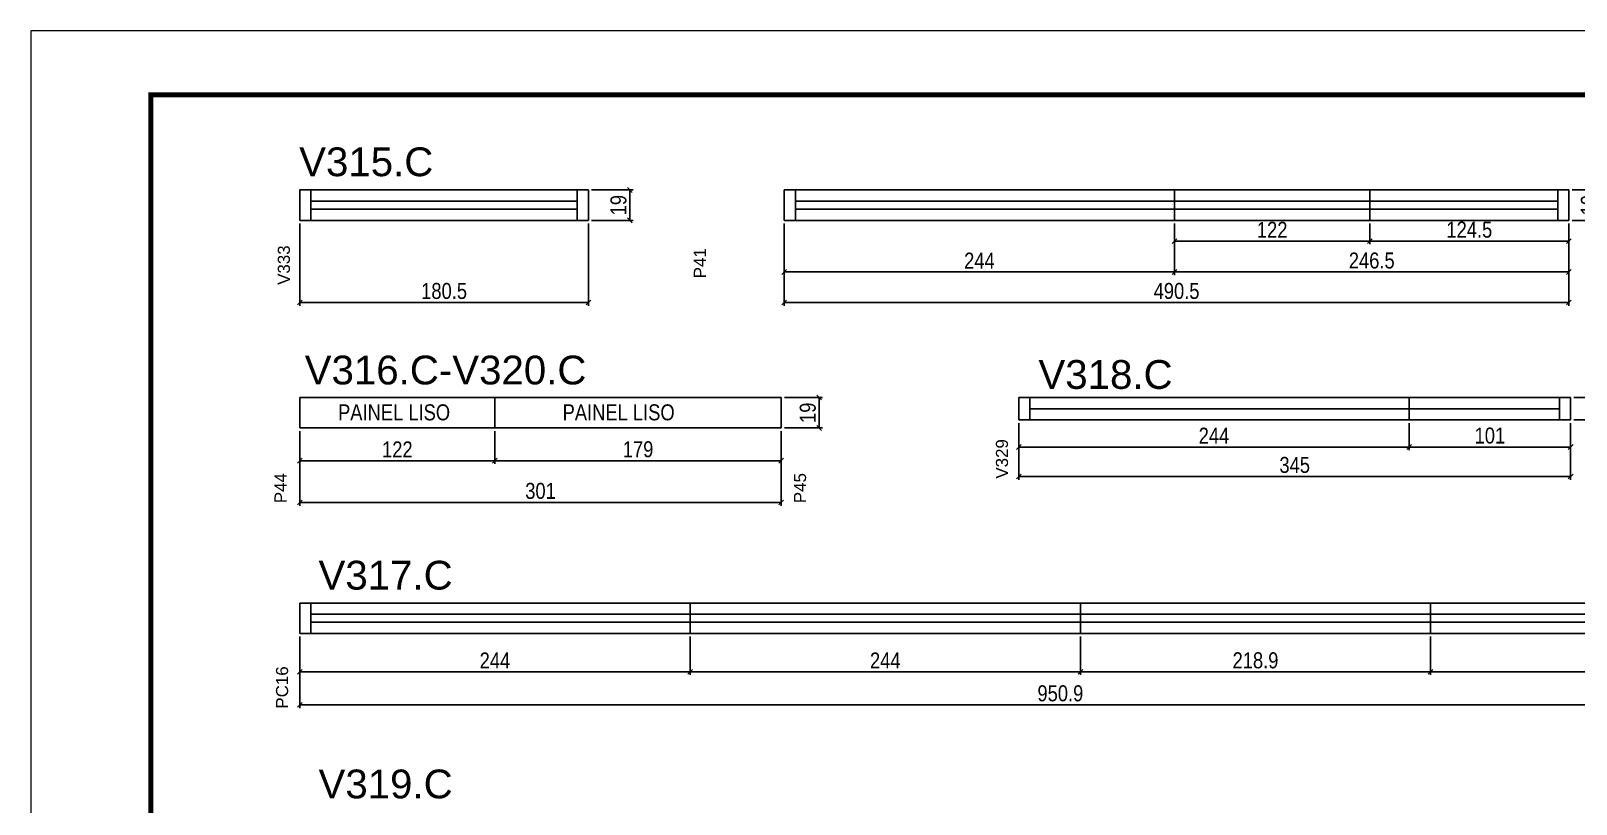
# Model space of a CAD drawing. Extents: x -3394 to 16474, y 3662 to 14397.
# Drawn here: x 5857 to 6823, y 11616 to 12099 of the extents above; entities that cross this region are included whole.
import ezdxf

# ---------------------------------------------------------------- set-up
doc = ezdxf.new("R2010")
doc.units = 0
doc.linetypes.add('DASHED', pattern=[0.75, 0.5, -0.25])
doc.layers.get('0').update_dxf_attribs({"linetype": 'CONTINUOUS'})
doc.layers.get('Defpoints').update_dxf_attribs({"linetype": 'CONTINUOUS'})
for name, color, linetype in [('COTA', 241, 'CONTINUOUS'), ('NOMENCLATURA', 7, 'CONTINUOUS'), ('Painéis', 200, 'CONTINUOUS'), ('SARR_2.2x7', 40, 'CONTINUOUS'), ('SARR_EDITAR', 141, 'CONTINUOUS')]:
    doc.layers.add(name, color=color, linetype=linetype)
doc.layers.add('Folhas', color=255, linetype='CONTINUOUS', lineweight=9)
doc.layers.add('SARRAFO DE PRESSAO', color=251, linetype='DASHED', lineweight=9)
doc.styles.add('ARIAL', font='arial.ttf')
doc.styles.add('COTA TECNICA', font='techl___.ttf', dxfattribs={"height": 10})
doc.dimstyles.new('PAINEL', dxfattribs={"dimtxt": 10, "dimasz": 3, "dimexe": 3, "dimexo": 3, "dimgap": 3, "dimtad": 1, "dimdec": 1, "dimzin": 12, "dimdsep": 46, "dimtxsty": 'COTA TECNICA', "dimblk1": 'OBLIQUE', "dimblk2": 'OBLIQUE', "dimsah": 1, "dimcen": 0.9, "dimclrd": 4, "dimclre": 4, "dimclrt": 240, "dimadec": 1, "dimazin": 3, "dimtfac": 1, "dimtdec": 1, "dimtmove": 0, "dimatfit": 3, "dimfxl": 1, "dimtolj": 1, "dimtzin": 12, "dimarcsym": 0})

# ---------------------------------------------------------------- blocks, each defined once
blk = doc.blocks.new('9999999999')
at = {"layer": 'Folhas'}
blk.add_lwpolyline([(98138.98, 34190.21), (99623.98, 34190.21), (99623.98, 35240.21), (98138.98, 35240.21)], close=True, dxfattribs=at)
at = {"layer": 'Folhas', "color": 30, "const_width": 3}
blk.add_lwpolyline([(98213.98, 34230.21), (99583.98, 34230.21), (99583.98, 35200.21), (98213.98, 35200.21)], close=True, dxfattribs=at)
blk = doc.blocks.new('_Oblique')
at = {"color": 0, "linetype": 'ByBlock', "lineweight": -2}
blk.add_line((-0.5, -0.5), (0.5, 0.5), dxfattribs=at)
blk = doc.blocks.new('*D162')
at = {"layer": 'COTA', "color": 4, "linetype": 'Continuous', "lineweight": -2, "transparency": 16777216}
for p, q in [((6207.75, 11999.98), (6233.61, 11999.98)), ((6231.61, 11999.98), (6231.61, 11980.98)), ((6207.75, 11980.98), (6233.61, 11980.98))]:
    blk.add_line(p, q, dxfattribs=at)
at = {"layer": 'Defpoints', "color": 0, "linetype": 'Continuous', "transparency": 16777216}
for p in [(6205.75, 11999.98), (6205.75, 11980.98), (6231.61, 11980.98)]:
    blk.add_point(p, dxfattribs=at)
at = {"layer": 'COTA', "color": 4, "linetype": 'Continuous', "lineweight": -2, "transparency": 16777216, "xscale": 3, "yscale": 3, "zscale": 3}
for p, rotation in [((6231.61, 11999.98), 90), ((6231.61, 11980.98), 270)]:
    blk.add_blockref('_Oblique', p, dxfattribs=dict(at, rotation=rotation))
at = {"layer": 'COTA', "color": 240, "linetype": 'Continuous', "transparency": 16777216, "insert": (6224.53, 11990.48), "char_height": 10, "attachment_point": 5, "rotation": 90, "style": 'COTA TECNICA'}
blk.add_mtext('\\A1;19', dxfattribs=at)
blk = doc.blocks.new('*D163')
at = {"layer": 'COTA', "color": 4, "linetype": 'Continuous', "lineweight": -2, "transparency": 16777216}
for p, q in [((6025.28, 11978.98), (6025.28, 11927.64)), ((6205.75, 11978.98), (6205.75, 11927.64)), ((6205.75, 11929.64), (6025.28, 11929.64))]:
    blk.add_line(p, q, dxfattribs=at)
at = {"layer": 'Defpoints', "color": 0, "linetype": 'Continuous', "transparency": 16777216}
for p in [(6025.28, 11980.98), (6205.75, 11980.98), (6025.28, 11929.64)]:
    blk.add_point(p, dxfattribs=at)
at = {"layer": 'COTA', "color": 4, "linetype": 'Continuous', "lineweight": -2, "transparency": 16777216, "xscale": 3, "yscale": 3, "zscale": 3, "rotation": 180}
blk.add_blockref('_Oblique', (6025.28, 11929.64), dxfattribs=at)
at = {"layer": 'COTA', "color": 4, "linetype": 'Continuous', "lineweight": -2, "transparency": 16777216, "xscale": 3, "yscale": 3, "zscale": 3}
blk.add_blockref('_Oblique', (6205.75, 11929.64), dxfattribs=at)
at = {"layer": 'COTA', "color": 240, "linetype": 'Continuous', "transparency": 16777216, "insert": (6115.51, 11936.77), "char_height": 10, "attachment_point": 5, "style": 'COTA TECNICA'}
blk.add_mtext('\\A1;180.5', dxfattribs=at)
blk = doc.blocks.new('*D164')
at = {"layer": 'COTA', "color": 4, "linetype": 'Continuous', "lineweight": -2, "transparency": 16777216}
for p, q in [((6328.15, 11978.98), (6328.15, 11946.7)), ((6572.15, 11978.98), (6572.15, 11946.7)), ((6328.15, 11948.7), (6572.15, 11948.7))]:
    blk.add_line(p, q, dxfattribs=at)
at = {"layer": 'Defpoints', "color": 0, "linetype": 'Continuous', "transparency": 16777216}
for p in [(6328.15, 11980.98), (6572.15, 11980.98), (6572.15, 11948.7)]:
    blk.add_point(p, dxfattribs=at)
at = {"layer": 'COTA', "color": 4, "linetype": 'Continuous', "lineweight": -2, "transparency": 16777216, "xscale": 3, "yscale": 3, "zscale": 3, "rotation": 180}
blk.add_blockref('_Oblique', (6328.15, 11948.7), dxfattribs=at)
at = {"layer": 'COTA', "color": 4, "linetype": 'Continuous', "lineweight": -2, "transparency": 16777216, "xscale": 3, "yscale": 3, "zscale": 3}
blk.add_blockref('_Oblique', (6572.15, 11948.7), dxfattribs=at)
at = {"layer": 'COTA', "color": 240, "linetype": 'Continuous', "transparency": 16777216, "insert": (6450.15, 11955.78), "char_height": 10, "attachment_point": 5, "style": 'COTA TECNICA'}
blk.add_mtext('\\A1;244', dxfattribs=at)
blk = doc.blocks.new('*D165')
at = {"layer": 'COTA', "color": 4, "linetype": 'Continuous', "lineweight": -2, "transparency": 16777216}
for p, q in [((6572.15, 11978.98), (6572.15, 11946.7)), ((6818.65, 11978.98), (6818.65, 11946.7)), ((6572.15, 11948.7), (6818.65, 11948.7))]:
    blk.add_line(p, q, dxfattribs=at)
at = {"layer": 'Defpoints', "color": 0, "linetype": 'Continuous', "transparency": 16777216}
for p in [(6572.15, 11980.98), (6818.65, 11980.98), (6818.65, 11948.7)]:
    blk.add_point(p, dxfattribs=at)
at = {"layer": 'COTA', "color": 4, "linetype": 'Continuous', "lineweight": -2, "transparency": 16777216, "xscale": 3, "yscale": 3, "zscale": 3, "rotation": 180}
blk.add_blockref('_Oblique', (6572.15, 11948.7), dxfattribs=at)
at = {"layer": 'COTA', "color": 4, "linetype": 'Continuous', "lineweight": -2, "transparency": 16777216, "xscale": 3, "yscale": 3, "zscale": 3}
blk.add_blockref('_Oblique', (6818.65, 11948.7), dxfattribs=at)
at = {"layer": 'COTA', "color": 240, "linetype": 'Continuous', "transparency": 16777216, "insert": (6695.4, 11955.81), "char_height": 10, "attachment_point": 5, "style": 'COTA TECNICA'}
blk.add_mtext('\\A1;246.5', dxfattribs=at)
blk = doc.blocks.new('*D166')
at = {"layer": 'COTA', "color": 4, "linetype": 'Continuous', "lineweight": -2, "transparency": 16777216}
for p, q in [((6328.15, 11978.98), (6328.15, 11927.64)), ((6818.65, 11978.98), (6818.65, 11927.64)), ((6328.15, 11929.64), (6818.65, 11929.64))]:
    blk.add_line(p, q, dxfattribs=at)
at = {"layer": 'Defpoints', "color": 0, "linetype": 'Continuous', "transparency": 16777216}
for p in [(6328.15, 11980.98), (6818.65, 11980.98), (6818.65, 11929.64)]:
    blk.add_point(p, dxfattribs=at)
at = {"layer": 'COTA', "color": 4, "linetype": 'Continuous', "lineweight": -2, "transparency": 16777216, "xscale": 3, "yscale": 3, "zscale": 3, "rotation": 180}
blk.add_blockref('_Oblique', (6328.15, 11929.64), dxfattribs=at)
at = {"layer": 'COTA', "color": 4, "linetype": 'Continuous', "lineweight": -2, "transparency": 16777216, "xscale": 3, "yscale": 3, "zscale": 3}
blk.add_blockref('_Oblique', (6818.65, 11929.64), dxfattribs=at)
at = {"layer": 'COTA', "color": 240, "linetype": 'Continuous', "transparency": 16777216, "insert": (6573.4, 11936.78), "char_height": 10, "attachment_point": 5, "style": 'COTA TECNICA'}
blk.add_mtext('\\A1;490.5', dxfattribs=at)
blk = doc.blocks.new('*D167')
at = {"layer": 'COTA', "color": 4, "linetype": 'Continuous', "lineweight": -2, "transparency": 16777216}
for p, q in [((6820.65, 11999.98), (6840.26, 11999.98)), ((6838.26, 11999.98), (6838.26, 11980.98)), ((6820.65, 11980.98), (6840.26, 11980.98))]:
    blk.add_line(p, q, dxfattribs=at)
at = {"layer": 'Defpoints', "color": 0, "linetype": 'Continuous', "transparency": 16777216}
for p in [(6818.65, 11999.98), (6818.65, 11980.98), (6838.26, 11980.98)]:
    blk.add_point(p, dxfattribs=at)
at = {"layer": 'COTA', "color": 4, "linetype": 'Continuous', "lineweight": -2, "transparency": 16777216, "xscale": 3, "yscale": 3, "zscale": 3}
for p, rotation in [((6838.26, 11999.98), 90), ((6838.26, 11980.98), 270)]:
    blk.add_blockref('_Oblique', p, dxfattribs=dict(at, rotation=rotation))
at = {"layer": 'COTA', "color": 240, "linetype": 'Continuous', "transparency": 16777216, "insert": (6831.18, 11990.48), "char_height": 10, "attachment_point": 5, "rotation": 90, "style": 'COTA TECNICA'}
blk.add_mtext('\\A1;19', dxfattribs=at)
blk = doc.blocks.new('*D168')
at = {"layer": 'COTA', "color": 4, "linetype": 'Continuous', "lineweight": -2, "transparency": 16777216}
for p, q in [((6572.15, 11978.98), (6572.15, 11965.99)), ((6694.15, 11978.98), (6694.15, 11965.99)), ((6572.15, 11967.99), (6694.15, 11967.99))]:
    blk.add_line(p, q, dxfattribs=at)
at = {"layer": 'Defpoints', "color": 0, "linetype": 'Continuous', "transparency": 16777216}
for p in [(6572.15, 11980.98), (6694.15, 11980.98), (6694.15, 11967.99)]:
    blk.add_point(p, dxfattribs=at)
at = {"layer": 'COTA', "color": 4, "linetype": 'Continuous', "lineweight": -2, "transparency": 16777216, "xscale": 3, "yscale": 3, "zscale": 3, "rotation": 180}
blk.add_blockref('_Oblique', (6572.15, 11967.99), dxfattribs=at)
at = {"layer": 'COTA', "color": 4, "linetype": 'Continuous', "lineweight": -2, "transparency": 16777216, "xscale": 3, "yscale": 3, "zscale": 3}
blk.add_blockref('_Oblique', (6694.15, 11967.99), dxfattribs=at)
at = {"layer": 'COTA', "color": 240, "linetype": 'Continuous', "transparency": 16777216, "insert": (6633.15, 11975.05), "char_height": 10, "attachment_point": 5, "style": 'COTA TECNICA'}
blk.add_mtext('\\A1;122', dxfattribs=at)
blk = doc.blocks.new('*D169')
at = {"layer": 'COTA', "color": 4, "linetype": 'Continuous', "lineweight": -2, "transparency": 16777216}
for p, q in [((6694.15, 11978.98), (6694.15, 11965.99)), ((6818.65, 11978.98), (6818.65, 11965.99)), ((6694.15, 11967.99), (6818.65, 11967.99))]:
    blk.add_line(p, q, dxfattribs=at)
at = {"layer": 'Defpoints', "color": 0, "linetype": 'Continuous', "transparency": 16777216}
for p in [(6694.15, 11980.98), (6818.65, 11980.98), (6818.65, 11967.99)]:
    blk.add_point(p, dxfattribs=at)
at = {"layer": 'COTA', "color": 4, "linetype": 'Continuous', "lineweight": -2, "transparency": 16777216, "xscale": 3, "yscale": 3, "zscale": 3, "rotation": 180}
blk.add_blockref('_Oblique', (6694.15, 11967.99), dxfattribs=at)
at = {"layer": 'COTA', "color": 4, "linetype": 'Continuous', "lineweight": -2, "transparency": 16777216, "xscale": 3, "yscale": 3, "zscale": 3}
blk.add_blockref('_Oblique', (6818.65, 11967.99), dxfattribs=at)
at = {"layer": 'COTA', "color": 240, "linetype": 'Continuous', "transparency": 16777216, "insert": (6756.4, 11975.1), "char_height": 10, "attachment_point": 5, "style": 'COTA TECNICA'}
blk.add_mtext('\\A1;124.5', dxfattribs=at)
blk = doc.blocks.new('*D172')
at = {"layer": 'COTA', "color": 4, "linetype": 'Continuous', "lineweight": -2, "transparency": 16777216}
for p, q in [((6025.28, 11849.19), (6025.28, 11828.72)), ((6147.28, 11849.19), (6147.28, 11828.72)), ((6025.28, 11830.72), (6147.28, 11830.72))]:
    blk.add_line(p, q, dxfattribs=at)
at = {"layer": 'Defpoints', "color": 0, "linetype": 'Continuous', "transparency": 16777216}
for p in [(6025.28, 11851.19), (6147.28, 11851.19), (6147.28, 11830.72)]:
    blk.add_point(p, dxfattribs=at)
at = {"layer": 'COTA', "color": 4, "linetype": 'Continuous', "lineweight": -2, "transparency": 16777216, "xscale": 3, "yscale": 3, "zscale": 3, "rotation": 180}
blk.add_blockref('_Oblique', (6025.28, 11830.72), dxfattribs=at)
at = {"layer": 'COTA', "color": 4, "linetype": 'Continuous', "lineweight": -2, "transparency": 16777216, "xscale": 3, "yscale": 3, "zscale": 3}
blk.add_blockref('_Oblique', (6147.28, 11830.72), dxfattribs=at)
at = {"layer": 'COTA', "color": 240, "linetype": 'Continuous', "transparency": 16777216, "insert": (6086.28, 11837.78), "char_height": 10, "attachment_point": 5, "style": 'COTA TECNICA'}
blk.add_mtext('\\A1;122', dxfattribs=at)
blk = doc.blocks.new('*D173')
at = {"layer": 'COTA', "color": 4, "linetype": 'Continuous', "lineweight": -2, "transparency": 16777216}
for p, q in [((6147.28, 11849.19), (6147.28, 11828.72)), ((6326.28, 11849.19), (6326.28, 11828.72)), ((6147.28, 11830.72), (6326.28, 11830.72))]:
    blk.add_line(p, q, dxfattribs=at)
at = {"layer": 'Defpoints', "color": 0, "linetype": 'Continuous', "transparency": 16777216}
for p in [(6147.28, 11851.19), (6326.28, 11851.19), (6326.28, 11830.72)]:
    blk.add_point(p, dxfattribs=at)
at = {"layer": 'COTA', "color": 4, "linetype": 'Continuous', "lineweight": -2, "transparency": 16777216, "xscale": 3, "yscale": 3, "zscale": 3, "rotation": 180}
blk.add_blockref('_Oblique', (6147.28, 11830.72), dxfattribs=at)
at = {"layer": 'COTA', "color": 4, "linetype": 'Continuous', "lineweight": -2, "transparency": 16777216, "xscale": 3, "yscale": 3, "zscale": 3}
blk.add_blockref('_Oblique', (6326.28, 11830.72), dxfattribs=at)
at = {"layer": 'COTA', "color": 240, "linetype": 'Continuous', "transparency": 16777216, "insert": (6236.78, 11837.82), "char_height": 10, "attachment_point": 5, "style": 'COTA TECNICA'}
blk.add_mtext('\\A1;179', dxfattribs=at)
blk = doc.blocks.new('*D174')
at = {"layer": 'COTA', "color": 4, "linetype": 'Continuous', "lineweight": -2, "transparency": 16777216}
for p, q in [((6025.28, 11849.19), (6025.28, 11802.58)), ((6326.28, 11849.19), (6326.28, 11802.58)), ((6025.28, 11804.58), (6326.28, 11804.58))]:
    blk.add_line(p, q, dxfattribs=at)
at = {"layer": 'Defpoints', "color": 0, "linetype": 'Continuous', "transparency": 16777216}
for p in [(6025.28, 11851.19), (6326.28, 11851.19), (6326.28, 11804.58)]:
    blk.add_point(p, dxfattribs=at)
at = {"layer": 'COTA', "color": 4, "linetype": 'Continuous', "lineweight": -2, "transparency": 16777216, "xscale": 3, "yscale": 3, "zscale": 3, "rotation": 180}
blk.add_blockref('_Oblique', (6025.28, 11804.58), dxfattribs=at)
at = {"layer": 'COTA', "color": 4, "linetype": 'Continuous', "lineweight": -2, "transparency": 16777216, "xscale": 3, "yscale": 3, "zscale": 3}
blk.add_blockref('_Oblique', (6326.28, 11804.58), dxfattribs=at)
at = {"layer": 'COTA', "color": 240, "linetype": 'Continuous', "transparency": 16777216, "insert": (6175.78, 11811.8), "char_height": 10, "attachment_point": 5, "style": 'COTA TECNICA'}
blk.add_mtext('\\A1;301', dxfattribs=at)
blk = doc.blocks.new('*D175')
at = {"layer": 'COTA', "color": 4, "linetype": 'Continuous', "lineweight": -2, "transparency": 16777216}
for p, q in [((6328.28, 11870.19), (6351.96, 11870.19)), ((6349.96, 11851.19), (6349.96, 11870.19)), ((6328.28, 11851.19), (6351.96, 11851.19))]:
    blk.add_line(p, q, dxfattribs=at)
at = {"layer": 'Defpoints', "color": 0, "linetype": 'Continuous', "transparency": 16777216}
for p in [(6326.28, 11870.19), (6349.96, 11870.19), (6326.28, 11851.19)]:
    blk.add_point(p, dxfattribs=at)
at = {"layer": 'COTA', "color": 4, "linetype": 'Continuous', "lineweight": -2, "transparency": 16777216, "xscale": 3, "yscale": 3, "zscale": 3}
for p, rotation in [((6349.96, 11870.19), 90), ((6349.96, 11851.19), 270)]:
    blk.add_blockref('_Oblique', p, dxfattribs=dict(at, rotation=rotation))
at = {"layer": 'COTA', "color": 240, "linetype": 'Continuous', "transparency": 16777216, "insert": (6342.88, 11860.69), "char_height": 10, "attachment_point": 5, "rotation": 90, "style": 'COTA TECNICA'}
blk.add_mtext('\\A1;19', dxfattribs=at)
blk = doc.blocks.new('*D176')
at = {"layer": 'COTA', "color": 4, "linetype": 'Continuous', "lineweight": -2, "transparency": 16777216}
for p, q in [((6025.28, 11720.75), (6025.28, 11696.78)), ((6269.28, 11720.75), (6269.28, 11696.78)), ((6025.28, 11698.78), (6269.28, 11698.78))]:
    blk.add_line(p, q, dxfattribs=at)
at = {"layer": 'Defpoints', "color": 0, "linetype": 'Continuous', "transparency": 16777216}
for p in [(6025.28, 11722.75), (6269.28, 11722.75), (6269.28, 11698.78)]:
    blk.add_point(p, dxfattribs=at)
at = {"layer": 'COTA', "color": 4, "linetype": 'Continuous', "lineweight": -2, "transparency": 16777216, "xscale": 3, "yscale": 3, "zscale": 3, "rotation": 180}
blk.add_blockref('_Oblique', (6025.28, 11698.78), dxfattribs=at)
at = {"layer": 'COTA', "color": 4, "linetype": 'Continuous', "lineweight": -2, "transparency": 16777216, "xscale": 3, "yscale": 3, "zscale": 3}
blk.add_blockref('_Oblique', (6269.28, 11698.78), dxfattribs=at)
at = {"layer": 'COTA', "color": 240, "linetype": 'Continuous', "transparency": 16777216, "insert": (6147.28, 11705.85), "char_height": 10, "attachment_point": 5, "style": 'COTA TECNICA'}
blk.add_mtext('\\A1;244', dxfattribs=at)
blk = doc.blocks.new('*D177')
at = {"layer": 'COTA', "color": 4, "linetype": 'Continuous', "lineweight": -2, "transparency": 16777216}
for p, q in [((6513.28, 11720.75), (6513.28, 11696.78)), ((6732.18, 11720.75), (6732.18, 11696.78)), ((6513.28, 11698.78), (6732.18, 11698.78))]:
    blk.add_line(p, q, dxfattribs=at)
at = {"layer": 'Defpoints', "color": 0, "linetype": 'Continuous', "transparency": 16777216}
for p in [(6513.28, 11722.75), (6732.18, 11722.75), (6732.18, 11698.78)]:
    blk.add_point(p, dxfattribs=at)
at = {"layer": 'COTA', "color": 4, "linetype": 'Continuous', "lineweight": -2, "transparency": 16777216, "xscale": 3, "yscale": 3, "zscale": 3, "rotation": 180}
blk.add_blockref('_Oblique', (6513.28, 11698.78), dxfattribs=at)
at = {"layer": 'COTA', "color": 4, "linetype": 'Continuous', "lineweight": -2, "transparency": 16777216, "xscale": 3, "yscale": 3, "zscale": 3}
blk.add_blockref('_Oblique', (6732.18, 11698.78), dxfattribs=at)
at = {"layer": 'COTA', "color": 240, "linetype": 'Continuous', "transparency": 16777216, "insert": (6622.73, 11705.88), "char_height": 10, "attachment_point": 5, "style": 'COTA TECNICA'}
blk.add_mtext('\\A1;218.9', dxfattribs=at)
blk = doc.blocks.new('*D178')
at = {"layer": 'COTA', "color": 4, "linetype": 'Continuous', "lineweight": -2, "transparency": 16777216}
for p, q in [((6732.18, 11720.75), (6732.18, 11696.78)), ((6976.22, 11720.75), (6976.22, 11696.78)), ((6732.18, 11698.78), (6976.22, 11698.78))]:
    blk.add_line(p, q, dxfattribs=at)
at = {"layer": 'Defpoints', "color": 0, "linetype": 'Continuous', "transparency": 16777216}
for p in [(6732.18, 11722.75), (6976.22, 11722.75), (6976.22, 11698.78)]:
    blk.add_point(p, dxfattribs=at)
at = {"layer": 'COTA', "color": 4, "linetype": 'Continuous', "lineweight": -2, "transparency": 16777216, "xscale": 3, "yscale": 3, "zscale": 3, "rotation": 180}
blk.add_blockref('_Oblique', (6732.18, 11698.78), dxfattribs=at)
at = {"layer": 'COTA', "color": 4, "linetype": 'Continuous', "lineweight": -2, "transparency": 16777216, "xscale": 3, "yscale": 3, "zscale": 3}
blk.add_blockref('_Oblique', (6976.22, 11698.78), dxfattribs=at)
at = {"layer": 'COTA', "color": 240, "linetype": 'Continuous', "transparency": 16777216, "insert": (6854.2, 11705.85), "char_height": 10, "attachment_point": 5, "style": 'COTA TECNICA'}
blk.add_mtext('\\A1;244', dxfattribs=at)
blk = doc.blocks.new('*D179')
at = {"layer": 'COTA', "color": 4, "linetype": 'Continuous', "lineweight": -2, "transparency": 16777216}
for p, q in [((6025.28, 11720.75), (6025.28, 11676.12)), ((6976.22, 11720.75), (6976.22, 11676.12)), ((6025.28, 11678.12), (6976.22, 11678.12))]:
    blk.add_line(p, q, dxfattribs=at)
at = {"layer": 'Defpoints', "color": 0, "linetype": 'Continuous', "transparency": 16777216}
for p in [(6025.28, 11722.75), (6976.22, 11722.75), (6976.22, 11678.12)]:
    blk.add_point(p, dxfattribs=at)
at = {"layer": 'COTA', "color": 4, "linetype": 'Continuous', "lineweight": -2, "transparency": 16777216, "xscale": 3, "yscale": 3, "zscale": 3, "rotation": 180}
blk.add_blockref('_Oblique', (6025.28, 11678.12), dxfattribs=at)
at = {"layer": 'COTA', "color": 4, "linetype": 'Continuous', "lineweight": -2, "transparency": 16777216, "xscale": 3, "yscale": 3, "zscale": 3}
blk.add_blockref('_Oblique', (6976.22, 11678.12), dxfattribs=at)
at = {"layer": 'COTA', "color": 240, "linetype": 'Continuous', "transparency": 16777216, "insert": (6500.75, 11685.26), "char_height": 10, "attachment_point": 5, "style": 'COTA TECNICA'}
blk.add_mtext('\\A1;950.9', dxfattribs=at)
blk = doc.blocks.new('*D181')
at = {"layer": 'COTA', "color": 4, "linetype": 'Continuous', "lineweight": -2, "transparency": 16777216}
for p, q in [((6269.28, 11720.75), (6269.28, 11696.78)), ((6513.28, 11720.75), (6513.28, 11696.78)), ((6269.28, 11698.78), (6513.28, 11698.78))]:
    blk.add_line(p, q, dxfattribs=at)
at = {"layer": 'Defpoints', "color": 0, "linetype": 'Continuous', "transparency": 16777216}
for p in [(6269.28, 11722.75), (6513.28, 11722.75), (6513.28, 11698.78)]:
    blk.add_point(p, dxfattribs=at)
at = {"layer": 'COTA', "color": 4, "linetype": 'Continuous', "lineweight": -2, "transparency": 16777216, "xscale": 3, "yscale": 3, "zscale": 3, "rotation": 180}
blk.add_blockref('_Oblique', (6269.28, 11698.78), dxfattribs=at)
at = {"layer": 'COTA', "color": 4, "linetype": 'Continuous', "lineweight": -2, "transparency": 16777216, "xscale": 3, "yscale": 3, "zscale": 3}
blk.add_blockref('_Oblique', (6513.28, 11698.78), dxfattribs=at)
at = {"layer": 'COTA', "color": 240, "linetype": 'Continuous', "transparency": 16777216, "insert": (6391.28, 11705.85), "char_height": 10, "attachment_point": 5, "style": 'COTA TECNICA'}
blk.add_mtext('\\A1;244', dxfattribs=at)
blk = doc.blocks.new('*D182')
at = {"layer": 'COTA', "color": 4, "linetype": 'Continuous', "lineweight": -2, "transparency": 16777216}
for p, q in [((6845.6, 11870.19), (6845.6, 11873.19)), ((6821.73, 11870.19), (6847.6, 11870.19)), ((6845.6, 11870.19), (6845.6, 11856.19)), ((6821.73, 11856.19), (6847.6, 11856.19)), ((6845.6, 11856.19), (6845.6, 11853.19))]:
    blk.add_line(p, q, dxfattribs=at)
at = {"layer": 'Defpoints', "color": 0, "linetype": 'Continuous', "transparency": 16777216}
for p in [(6819.73, 11870.19), (6819.73, 11856.19), (6845.6, 11856.19)]:
    blk.add_point(p, dxfattribs=at)
at = {"layer": 'COTA', "color": 4, "linetype": 'Continuous', "lineweight": -2, "transparency": 16777216, "xscale": 3, "yscale": 3, "zscale": 3}
for p, rotation in [((6845.6, 11870.19), 270), ((6845.6, 11856.19), 90)]:
    blk.add_blockref('_Oblique', p, dxfattribs=dict(at, rotation=rotation))
at = {"layer": 'COTA', "color": 240, "linetype": 'Continuous', "transparency": 16777216, "insert": (6838.53, 11863.19), "char_height": 10, "attachment_point": 5, "rotation": 90, "style": 'COTA TECNICA'}
blk.add_mtext('\\A1;14', dxfattribs=at)
blk = doc.blocks.new('*D183')
at = {"layer": 'COTA', "color": 4, "linetype": 'Continuous', "lineweight": -2, "transparency": 16777216}
for p, q in [((6474.77, 11854.19), (6474.77, 11818.81)), ((6819.73, 11854.19), (6819.73, 11818.81)), ((6819.73, 11820.81), (6474.77, 11820.81))]:
    blk.add_line(p, q, dxfattribs=at)
at = {"layer": 'Defpoints', "color": 0, "linetype": 'Continuous', "transparency": 16777216}
for p in [(6474.77, 11856.19), (6819.73, 11856.19), (6474.77, 11820.81)]:
    blk.add_point(p, dxfattribs=at)
at = {"layer": 'COTA', "color": 4, "linetype": 'Continuous', "lineweight": -2, "transparency": 16777216, "xscale": 3, "yscale": 3, "zscale": 3, "rotation": 180}
blk.add_blockref('_Oblique', (6474.77, 11820.81), dxfattribs=at)
at = {"layer": 'COTA', "color": 4, "linetype": 'Continuous', "lineweight": -2, "transparency": 16777216, "xscale": 3, "yscale": 3, "zscale": 3}
blk.add_blockref('_Oblique', (6819.73, 11820.81), dxfattribs=at)
at = {"layer": 'COTA', "color": 240, "linetype": 'Continuous', "transparency": 16777216, "insert": (6647.25, 11828.03), "char_height": 10, "attachment_point": 5, "style": 'COTA TECNICA'}
blk.add_mtext('\\A1;345', dxfattribs=at)
blk = doc.blocks.new('*D184')
at = {"layer": 'COTA', "color": 4, "linetype": 'Continuous', "lineweight": -2, "transparency": 16777216}
for p, q in [((6474.77, 11854.19), (6474.77, 11837.28)), ((6718.77, 11854.19), (6718.77, 11837.28)), ((6474.77, 11839.28), (6718.77, 11839.28))]:
    blk.add_line(p, q, dxfattribs=at)
at = {"layer": 'Defpoints', "color": 0, "linetype": 'Continuous', "transparency": 16777216}
for p in [(6474.77, 11856.19), (6718.77, 11856.19), (6718.77, 11839.28)]:
    blk.add_point(p, dxfattribs=at)
at = {"layer": 'COTA', "color": 4, "linetype": 'Continuous', "lineweight": -2, "transparency": 16777216, "xscale": 3, "yscale": 3, "zscale": 3, "rotation": 180}
blk.add_blockref('_Oblique', (6474.77, 11839.28), dxfattribs=at)
at = {"layer": 'COTA', "color": 4, "linetype": 'Continuous', "lineweight": -2, "transparency": 16777216, "xscale": 3, "yscale": 3, "zscale": 3}
blk.add_blockref('_Oblique', (6718.77, 11839.28), dxfattribs=at)
at = {"layer": 'COTA', "color": 240, "linetype": 'Continuous', "transparency": 16777216, "insert": (6596.77, 11846.36), "char_height": 10, "attachment_point": 5, "style": 'COTA TECNICA'}
blk.add_mtext('\\A1;244', dxfattribs=at)
blk = doc.blocks.new('*D185')
at = {"layer": 'COTA', "color": 4, "linetype": 'Continuous', "lineweight": -2, "transparency": 16777216}
for p, q in [((6718.77, 11854.19), (6718.77, 11837.28)), ((6819.73, 11854.19), (6819.73, 11837.28)), ((6718.77, 11839.28), (6819.73, 11839.28))]:
    blk.add_line(p, q, dxfattribs=at)
at = {"layer": 'Defpoints', "color": 0, "linetype": 'Continuous', "transparency": 16777216}
for p in [(6718.77, 11856.19), (6819.73, 11856.19), (6819.73, 11839.28)]:
    blk.add_point(p, dxfattribs=at)
at = {"layer": 'COTA', "color": 4, "linetype": 'Continuous', "lineweight": -2, "transparency": 16777216, "xscale": 3, "yscale": 3, "zscale": 3, "rotation": 180}
blk.add_blockref('_Oblique', (6718.77, 11839.28), dxfattribs=at)
at = {"layer": 'COTA', "color": 4, "linetype": 'Continuous', "lineweight": -2, "transparency": 16777216, "xscale": 3, "yscale": 3, "zscale": 3}
blk.add_blockref('_Oblique', (6819.73, 11839.28), dxfattribs=at)
at = {"layer": 'COTA', "color": 240, "linetype": 'Continuous', "transparency": 16777216, "insert": (6769.25, 11846.39), "char_height": 10, "attachment_point": 5, "style": 'COTA TECNICA'}
blk.add_mtext('\\A1;101', dxfattribs=at)

msp = doc.modelspace()

# ---------------------------------------------------------------- linework, layer by layer
at = {"layer": 'Painéis', "linetype": 'Continuous'}
for p, q in [((6328.15, 11999.98), (6818.65, 11999.98)), ((6328.15, 11980.98), (6328.15, 11999.98)), ((6572.15, 11980.98), (6572.15, 11999.98)), ((6694.15, 11980.98), (6694.15, 11999.98)), ((6818.65, 11999.98), (6818.65, 11980.98)), ((6818.65, 11980.98), (6328.15, 11980.98)), ((6025.28, 11870.19), (6326.28, 11870.19)), ((6025.28, 11851.19), (6025.28, 11870.19)), ((6147.28, 11851.19), (6147.28, 11870.19)), ((6326.28, 11870.19), (6326.28, 11851.19)), ((6819.73, 11870.19), (6474.77, 11870.19)), ((6474.77, 11870.19), (6474.77, 11856.19)), ((6718.77, 11870.19), (6718.77, 11856.19)), ((6819.73, 11856.19), (6819.73, 11870.19)), ((6474.77, 11856.19), (6819.73, 11856.19)), ((6326.28, 11851.19), (6025.28, 11851.19)), ((6025.28, 11722.75), (6025.28, 11741.75)), ((6025.28, 11741.75), (6976.22, 11741.75)), ((6269.28, 11722.75), (6269.28, 11741.75)), ((6513.28, 11722.75), (6513.28, 11741.75)), ((6732.18, 11722.75), (6732.18, 11741.75)), ((6976.22, 11722.75), (6025.28, 11722.75))]:
    msp.add_line(p, q, dxfattribs=at)
msp.add_lwpolyline([(6025.28, 11980.98), (6205.75, 11980.98), (6205.75, 11999.98), (6025.28, 11999.98)], close=True, dxfattribs=at)
at = {"layer": 'SARR_2.2x7', "ltscale": 25}
for p, q in [((6032.28, 11999.98), (6032.28, 11980.98)), ((6198.75, 11980.98), (6198.75, 11999.98)), ((6335.15, 11980.98), (6335.15, 11999.98)), ((6811.65, 11999.98), (6811.65, 11980.98)), ((6198.75, 11992.98), (6032.28, 11992.98)), ((6032.28, 11987.98), (6198.75, 11987.98)), ((6335.15, 11992.98), (6572.15, 11992.98)), ((6572.15, 11987.98), (6335.15, 11987.98)), ((6572.15, 11992.98), (6811.65, 11992.98)), ((6811.65, 11987.98), (6572.15, 11987.98)), ((6481.77, 11870.19), (6481.77, 11856.19)), ((6812.73, 11856.19), (6812.73, 11870.19)), ((6032.28, 11722.75), (6032.28, 11741.75)), ((6032.28, 11734.75), (6269.28, 11734.75)), ((6269.28, 11729.75), (6032.28, 11729.75)), ((6269.28, 11734.75), (6513.28, 11734.75)), ((6513.28, 11729.75), (6269.28, 11729.75)), ((6513.28, 11734.75), (6732.18, 11734.75)), ((6732.18, 11729.75), (6513.28, 11729.75)), ((6732.18, 11734.75), (6969.14, 11734.75)), ((6969.22, 11729.75), (6732.18, 11729.75))]:
    msp.add_line(p, q, dxfattribs=at)
at = {"layer": 'SARR_EDITAR', "linetype": 'Continuous'}
for p, q in [((6718.77, 11863.19), (6481.77, 11863.19)), ((6812.73, 11863.19), (6718.77, 11863.19))]:
    msp.add_line(p, q, dxfattribs=at)

# ---------------------------------------------------------------- block references
at = {"layer": 'SARRAFO DE PRESSAO', "color": 6, "linetype": 'ByBlock'}
msp.add_blockref('9999999999', (-92281.77, -23140.8), dxfattribs=at)

# ---------------------------------------------------------------- texts
at = {"layer": 'COTA', "color": 240, "linetype": 'Continuous', "char_height": 10, "attachment_point": 5, "style": 'COTA TECNICA'}
for insert in [(6084.24, 11860.89), (6224.62, 11860.89)]:
    msp.add_mtext('\\A1;PAINEL LISO', dxfattribs=dict(at, insert=insert))
at = {"layer": 'NOMENCLATURA', "linetype": 'Continuous', "style": 'ARIAL'}
for s, p in [('V315.C', (6024.91, 12008.58)), ('V316.C-V320.C', (6028.38, 11878.41)), ('V318.C', (6487.06, 11875.63)), ('V317.C', (6037.01, 11750.17)), ('V319.C', (6037.01, 11619.66))]:
    msp.add_text(s, height=18, dxfattribs=at).set_placement(p)
for s, p in [('V333', (6019.11, 11940.64)), ('P41', (6279.18, 11944.78)), ('V329', (6468.03, 11819.52)), ('P44', (6017.05, 11804.18)), ('P45', (6341.78, 11804.18)), ('PC16', (6017.98, 11675.75))]:
    msp.add_text(s, height=7.567, rotation=90, dxfattribs=at).set_placement(p)

# ---------------------------------------------------------------- dimensions: what is measured, and where the dimension line sits
at = {"layer": 'COTA', "linetype": 'Continuous'}
for base, p1, p2, picture, middle in [((6231.61, 11980.98), (6205.75, 11999.98), (6205.75, 11980.98), '*D162', (6224.53, 11990.48)), ((6838.26, 11980.98), (6818.65, 11999.98), (6818.65, 11980.98), '*D167', (6831.18, 11990.48)), ((6349.96, 11870.19), (6326.28, 11851.19), (6326.28, 11870.19), '*D175', (6342.88, 11860.69)), ((6845.6, 11856.19), (6819.73, 11870.19), (6819.73, 11856.19), '*D182', (6838.53, 11863.19))]:
    dim = msp.add_linear_dim(base=base, p1=p1, p2=p2, angle=90, dimstyle='PAINEL', override={"dimexe": 2, "dimexo": 2, "dimgap": 2, "dimadec": 8, "dimtix": 1, "dimatfit": 2, "dimldrblk": 'Oblique'}, dxfattribs=at)
    dim.commit()
    dim.dimension.update_dxf_attribs({"geometry": picture, "text_midpoint": middle})
for base, p1, p2, override, picture, middle in [((6025.28, 11929.64), (6205.75, 11980.98), (6025.28, 11980.98), {"dimexe": 2, "dimexo": 2, "dimgap": 2, "dimadec": 8, "dimtix": 1, "dimatfit": 2, "dimldrblk": 'Oblique'}, '*D163', (6115.51, 11936.77)), ((6572.15, 11948.7), (6328.15, 11980.98), (6572.15, 11980.98), {"dimexe": 2, "dimexo": 2, "dimgap": 2, "dimadec": 8, "dimtix": 1, "dimatfit": 2, "dimldrblk": 'Oblique'}, '*D164', (6450.15, 11955.78)), ((6818.65, 11929.64), (6328.15, 11980.98), (6818.65, 11980.98), {"dimexe": 2, "dimexo": 2, "dimgap": 2, "dimadec": 8, "dimtix": 1, "dimatfit": 2, "dimldrblk": 'Oblique'}, '*D166', (6573.4, 11936.78)), ((6694.15, 11967.99), (6572.15, 11980.98), (6694.15, 11980.98), {"dimexe": 2, "dimexo": 2, "dimgap": 2, "dimadec": 8, "dimtix": 1, "dimatfit": 2, "dimldrblk": 'Oblique'}, '*D168', (6633.15, 11975.05)), ((6818.65, 11948.7), (6572.15, 11980.98), (6818.65, 11980.98), {"dimexe": 2, "dimexo": 2, "dimgap": 2, "dimadec": 8, "dimtix": 1, "dimatfit": 2, "dimldrblk": 'Oblique'}, '*D165', (6695.4, 11955.81)), ((6818.65, 11967.99), (6694.15, 11980.98), (6818.65, 11980.98), {"dimexe": 2, "dimexo": 2, "dimgap": 2, "dimadec": 8, "dimtix": 1, "dimtmove": 1, "dimatfit": 2, "dimldrblk": 'Oblique'}, '*D169', (6756.4, 11975.1)), ((6474.77, 11820.81), (6819.73, 11856.19), (6474.77, 11856.19), {"dimexe": 2, "dimexo": 2, "dimgap": 2, "dimadec": 8, "dimtix": 1, "dimatfit": 2, "dimldrblk": 'Oblique'}, '*D183', (6647.25, 11828.03)), ((6718.77, 11839.28), (6474.77, 11856.19), (6718.77, 11856.19), {"dimexe": 2, "dimexo": 2, "dimgap": 2, "dimadec": 8, "dimtix": 1, "dimatfit": 2, "dimldrblk": 'Oblique'}, '*D184', (6596.77, 11846.36)), ((6819.73, 11839.28), (6718.77, 11856.19), (6819.73, 11856.19), {"dimexe": 2, "dimexo": 2, "dimgap": 2, "dimadec": 8, "dimtix": 1, "dimtmove": 1, "dimatfit": 2, "dimldrblk": 'Oblique'}, '*D185', (6769.25, 11846.39)), ((6147.28, 11830.72), (6025.28, 11851.19), (6147.28, 11851.19), {"dimexe": 2, "dimexo": 2, "dimgap": 2, "dimadec": 8, "dimtix": 1, "dimatfit": 2, "dimldrblk": 'Oblique'}, '*D172', (6086.28, 11837.78)), ((6326.28, 11804.58), (6025.28, 11851.19), (6326.28, 11851.19), {"dimexe": 2, "dimexo": 2, "dimgap": 2, "dimadec": 8, "dimtix": 1, "dimatfit": 2, "dimldrblk": 'Oblique'}, '*D174', (6175.78, 11811.8)), ((6326.28, 11830.72), (6147.28, 11851.19), (6326.28, 11851.19), {"dimexe": 2, "dimexo": 2, "dimgap": 2, "dimadec": 8, "dimtix": 1, "dimatfit": 2, "dimldrblk": 'Oblique'}, '*D173', (6236.78, 11837.82)), ((6269.28, 11698.78), (6025.28, 11722.75), (6269.28, 11722.75), {"dimexe": 2, "dimexo": 2, "dimgap": 2, "dimadec": 8, "dimtix": 1, "dimatfit": 2, "dimldrblk": 'Oblique'}, '*D176', (6147.28, 11705.85)), ((6976.22, 11678.12), (6025.28, 11722.75), (6976.22, 11722.75), {"dimexe": 2, "dimexo": 2, "dimgap": 2, "dimadec": 8, "dimtix": 1, "dimatfit": 2, "dimldrblk": 'Oblique'}, '*D179', (6500.75, 11685.26)), ((6513.28, 11698.78), (6269.28, 11722.75), (6513.28, 11722.75), {"dimexe": 2, "dimexo": 2, "dimgap": 2, "dimadec": 8, "dimtix": 1, "dimatfit": 2, "dimldrblk": 'Oblique'}, '*D181', (6391.28, 11705.85)), ((6732.18, 11698.78), (6513.28, 11722.75), (6732.18, 11722.75), {"dimexe": 2, "dimexo": 2, "dimgap": 2, "dimadec": 8, "dimtix": 1, "dimatfit": 2, "dimldrblk": 'Oblique'}, '*D177', (6622.73, 11705.88)), ((6976.22, 11698.78), (6732.18, 11722.75), (6976.22, 11722.75), {"dimexe": 2, "dimexo": 2, "dimgap": 2, "dimadec": 8, "dimtix": 1, "dimatfit": 2, "dimldrblk": 'Oblique'}, '*D178', (6854.2, 11705.85))]:
    dim = msp.add_linear_dim(base=base, p1=p1, p2=p2, dimstyle='PAINEL', override=override, dxfattribs=at)
    dim.commit()
    dim.dimension.update_dxf_attribs({"geometry": picture, "text_midpoint": middle})

doc.saveas('drawing.dxf')
